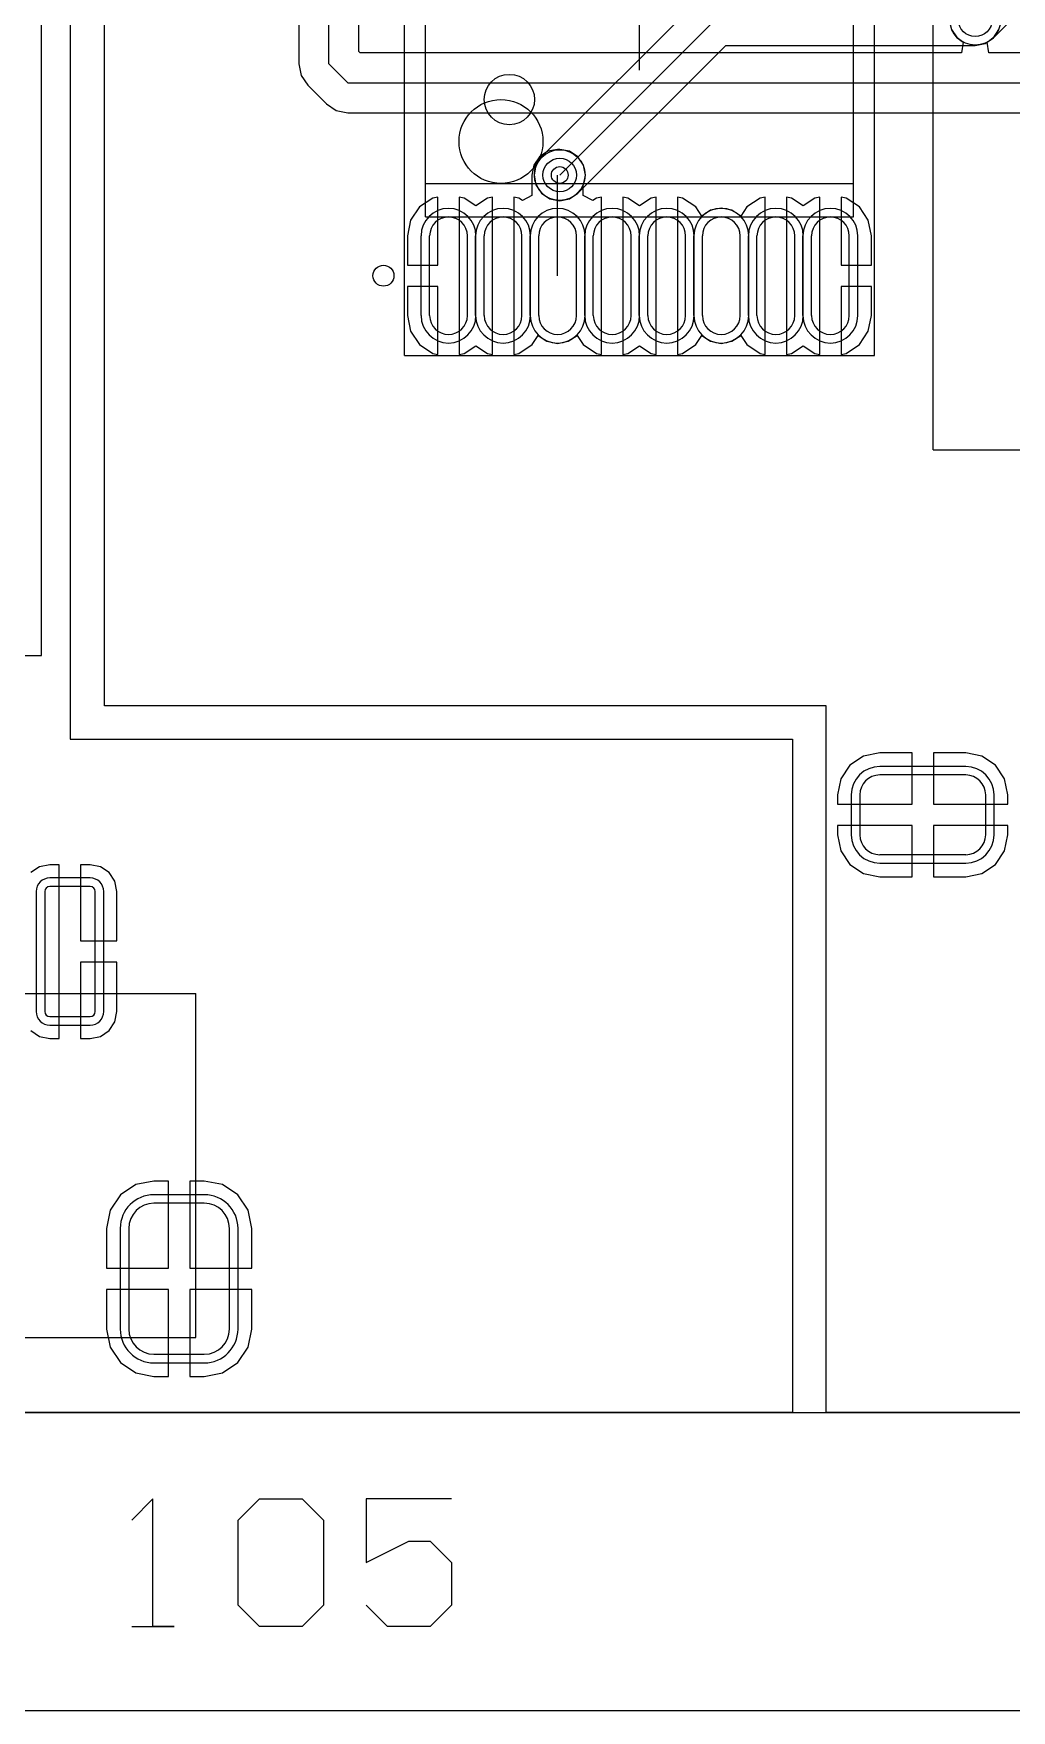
# Model space of a CAD drawing. Header units: millimetres. Extents: x 33 to 142, y 42 to 97.
# Drawn here: x 87.36 to 99.01, y 42.82 to 62.81 of the extents above; entities that cross this region are included whole.
import ezdxf

# ---------------------------------------------------------------- set-up
doc = ezdxf.new("R2010")
doc.units = ezdxf.units.MM
for name, color, linetype in [('BottomLayer', 5, 'Continuous'), ('BottomOverlay', 54, 'Continuous'), ('BottomSolder', 6, 'Continuous'), ('Mechanical13', 56, 'Continuous'), ('Mechanical15', 56, 'Continuous'), ('MultiLayer', 9, 'Continuous'), ('TopLayer', 1, 'Continuous'), ('TopOverlay', 2, 'Continuous'), ('TopPaste', 8, 'Continuous'), ('TopSolder', 216, 'Continuous'), ('ViaHoleLayer', 16, 'Continuous')]:
    doc.layers.add(name, color=color, linetype=linetype)

msp = doc.modelspace()

# ---------------------------------------------------------------- linework, layer by layer
at = {"layer": 'BottomLayer'}
for p, q in [((87.792, 65.6), (87.792, 54.4)), ((87.792, 65.6), (87.792, 54.4)), ((88.2, 54.8), (88.2, 65.2)), ((88.2, 54.8), (88.2, 65.2)), ((95.259, 63.191), (93.409, 61.341)), ((93.625, 61.125), (95.475, 62.975)), ((98.692, 62.692), (98.791, 62.759)), ((98.791, 62.759), (98.858, 62.858)), ((93.841, 60.909), (95.602, 62.669)), ((95.602, 62.669), (98.575, 62.669)), ((98.575, 62.669), (98.692, 62.692)), ((93.342, 61.242), (93.319, 61.125)), ((93.409, 61.341), (93.342, 61.242)), ((93.319, 61.125), (93.342, 61.008)), ((93.342, 61.008), (93.409, 60.909)), ((93.409, 60.909), (93.508, 60.842)), ((93.508, 60.842), (93.625, 60.819)), ((93.625, 60.819), (93.742, 60.842)), ((93.742, 60.842), (93.841, 60.909)), ((96.8, 54.8), (88.2, 54.8)), ((96.8, 54.8), (88.2, 54.8)), ((96.8, 46.375), (96.8, 54.8)), ((96.8, 46.375), (96.8, 54.8)), ((87.792, 54.4), (96.4, 54.4)), ((87.792, 54.4), (96.4, 54.4)), ((96.4, 54.4), (96.4, 46.375)), ((96.4, 54.4), (96.4, 46.375)), ((96.4, 46.375), (39.275, 46.375)), ((96.4, 46.375), (96.8, 46.375)), ((142.075, 46.375), (96.8, 46.375))]:
    msp.add_line(p, q, dxfattribs=at)
for centre in [(98.575, 62.975), (93.625, 61.125)]:
    msp.add_circle(centre, 0.2, dxfattribs=at)
at = {"layer": 'BottomOverlay'}
for p, q in [((88.779, 45.349), (88.525, 45.095)), ((88.779, 43.825), (88.779, 45.349)), ((89.795, 45.095), (90.049, 45.349)), ((90.049, 45.349), (90.556, 45.349)), ((90.556, 45.349), (90.81, 45.095)), ((92.334, 45.349), (91.318, 45.349)), ((91.318, 45.349), (91.318, 44.587)), ((89.795, 44.079), (89.795, 45.095)), ((90.81, 45.095), (90.81, 44.079)), ((91.318, 44.587), (91.826, 44.841)), ((91.826, 44.841), (92.08, 44.841)), ((92.08, 44.841), (92.334, 44.587)), ((92.334, 44.587), (92.334, 44.079)), ((90.049, 43.825), (89.795, 44.079)), ((90.81, 44.079), (90.556, 43.825)), ((91.572, 43.825), (91.318, 44.079)), ((92.334, 44.079), (92.08, 43.825)), ((88.525, 43.825), (89.033, 43.825)), ((89.033, 43.825), (88.779, 43.825)), ((90.556, 43.825), (90.049, 43.825)), ((92.08, 43.825), (91.572, 43.825)), ((39.15, 42.825), (142.225, 42.825))]:
    msp.add_line(p, q, dxfattribs=at)
at = {"layer": 'BottomSolder'}
for centre in [(98.575, 62.975), (93.625, 61.125)]:
    msp.add_circle(centre, 0.302, dxfattribs=at)
at = {"layer": 'Mechanical13'}
for p, q in [((92.025, 60.625), (92.025, 65.125)), ((97.125, 60.625), (97.125, 65.125)), ((92.025, 60.625), (97.125, 60.625))]:
    msp.add_line(p, q, dxfattribs=at)
msp.add_circle((92.925, 61.525), 0.5, dxfattribs=at)
at = {"layer": 'Mechanical15'}
for p, q in [((87.45, 55.4), (87.45, 67.25)), ((91.775, 58.975), (91.775, 66.775)), ((97.375, 58.975), (97.375, 66.775)), ((98.075, 57.85), (98.075, 66.95)), ((94.575, 62.375), (94.575, 63.375)), ((91.775, 58.975), (97.375, 58.975)), ((98.075, 57.85), (104.375, 57.85)), ((71.35, 55.4), (87.45, 55.4))]:
    msp.add_line(p, q, dxfattribs=at)
at = {"layer": 'MultiLayer'}
for centre in [(98.575, 62.975), (93.625, 61.125)]:
    msp.add_circle(centre, 0.2, dxfattribs=at)
at = {"layer": 'TopLayer'}
for p, q in [((87.792, 65.6), (87.792, 54.4)), ((87.792, 65.6), (87.792, 54.4)), ((88.2, 54.8), (88.2, 65.2)), ((88.2, 62.6), (88.2, 65.2)), ((90.875, 62.45), (90.875, 63.925)), ((98.791, 62.759), (99.939, 63.906)), ((90.518, 63.117), (90.518, 62.45)), ((91.232, 62.598), (91.232, 63.117)), ((98.292, 62.858), (98.359, 62.759)), ((98.359, 62.759), (98.433, 62.709)), ((98.717, 62.709), (98.791, 62.759)), ((88.2, 54.8), (88.2, 62.6)), ((91.248, 62.582), (91.232, 62.598)), ((98.412, 62.582), (91.248, 62.582)), ((98.433, 62.709), (98.412, 62.582)), ((98.412, 62.582), (98.412, 62.582)), ((98.738, 62.582), (98.717, 62.709)), ((100.8, 62.582), (98.738, 62.582)), ((98.738, 62.582), (98.738, 62.582)), ((90.518, 62.45), (90.545, 62.313)), ((90.875, 62.45), (91.1, 62.225)), ((90.545, 62.313), (90.623, 62.198)), ((90.623, 62.198), (90.848, 61.973)), ((91.1, 62.225), (100.8, 62.225)), ((90.848, 61.973), (90.963, 61.895)), ((90.963, 61.895), (91.1, 61.868)), ((91.1, 61.868), (100.652, 61.868)), ((93.483, 61.408), (93.384, 61.341)), ((93.6, 61.431), (93.483, 61.408)), ((93.612, 61.428), (93.6, 61.431)), ((93.625, 61.431), (93.612, 61.428)), ((93.742, 61.408), (93.625, 61.431)), ((93.841, 61.341), (93.742, 61.408)), ((93.317, 61.242), (93.294, 61.125)), ((93.384, 61.341), (93.317, 61.242)), ((93.908, 61.242), (93.841, 61.341)), ((93.931, 61.125), (93.908, 61.242)), ((93.294, 61.125), (93.294, 60.881)), ((93.6, 59.925), (93.6, 61.125)), ((93.906, 61.005), (93.908, 61.008)), ((93.906, 60.881), (93.906, 61.005)), ((93.908, 61.008), (93.931, 61.125)), ((92.113, 60.851), (91.955, 60.745)), ((92.173, 60.863), (92.113, 60.851)), ((92.173, 60.052), (92.173, 60.863)), ((92.487, 60.851), (92.427, 60.863)), ((92.427, 60.863), (92.427, 59.925)), ((92.625, 60.759), (92.487, 60.851)), ((92.763, 60.851), (92.625, 60.759)), ((92.823, 60.863), (92.763, 60.851)), ((92.823, 59.925), (92.823, 60.863)), ((93.137, 60.851), (93.077, 60.863)), ((93.077, 60.863), (93.077, 59.925)), ((93.182, 60.821), (93.137, 60.851)), ((93.294, 60.881), (93.182, 60.821)), ((94.018, 60.821), (93.906, 60.881)), ((94.063, 60.851), (94.018, 60.821)), ((94.123, 60.863), (94.063, 60.851)), ((94.123, 59.925), (94.123, 60.863)), ((94.437, 60.851), (94.377, 60.863)), ((94.377, 60.863), (94.377, 59.925)), ((94.575, 60.759), (94.437, 60.851)), ((94.713, 60.851), (94.575, 60.759)), ((94.773, 60.863), (94.713, 60.851)), ((94.773, 59.925), (94.773, 60.863)), ((95.087, 60.851), (95.027, 60.863)), ((95.027, 60.863), (95.027, 59.925)), ((95.245, 60.745), (95.087, 60.851)), ((96.013, 60.851), (95.855, 60.745)), ((96.073, 60.863), (96.013, 60.851)), ((96.073, 59.925), (96.073, 60.863)), ((96.387, 60.851), (96.327, 60.863)), ((96.327, 60.863), (96.327, 59.925)), ((96.525, 60.759), (96.387, 60.851)), ((96.663, 60.851), (96.525, 60.759)), ((96.723, 60.863), (96.663, 60.851)), ((96.723, 59.925), (96.723, 60.863)), ((97.037, 60.851), (96.977, 60.863)), ((96.977, 60.863), (96.977, 60.052)), ((97.195, 60.745), (97.037, 60.851)), ((91.849, 60.587), (91.812, 60.4)), ((91.955, 60.745), (91.849, 60.587)), ((95.318, 60.636), (95.245, 60.745)), ((95.423, 60.706), (95.318, 60.636)), ((95.55, 60.731), (95.423, 60.706)), ((95.677, 60.706), (95.55, 60.731)), ((95.782, 60.636), (95.677, 60.706)), ((95.855, 60.745), (95.782, 60.636)), ((97.301, 60.587), (97.195, 60.745)), ((97.338, 60.4), (97.301, 60.587)), ((91.812, 60.4), (91.812, 60.052)), ((92.075, 59.45), (92.075, 60.4)), ((92.525, 59.45), (92.525, 60.4)), ((92.725, 59.45), (92.725, 60.4)), ((93.175, 59.45), (93.175, 60.4)), ((93.375, 59.45), (93.375, 60.4)), ((93.825, 59.45), (93.825, 60.4)), ((94.025, 59.45), (94.025, 60.4)), ((94.475, 59.45), (94.475, 60.4)), ((94.675, 59.45), (94.675, 60.4)), ((95.125, 59.45), (95.125, 60.4)), ((95.325, 59.45), (95.325, 60.4)), ((95.775, 59.45), (95.775, 60.4)), ((95.975, 59.45), (95.975, 60.4)), ((96.425, 59.45), (96.425, 60.4)), ((96.625, 59.45), (96.625, 60.4)), ((97.075, 59.45), (97.075, 60.4)), ((97.338, 60.052), (97.338, 60.4)), ((91.812, 60.052), (92.173, 60.052)), ((96.977, 60.052), (97.338, 60.052)), ((92.173, 59.798), (91.812, 59.798)), ((91.812, 59.798), (91.812, 59.45)), ((92.173, 58.987), (92.173, 59.798)), ((92.427, 59.925), (92.427, 58.987)), ((92.823, 58.987), (92.823, 59.925)), ((93.077, 59.925), (93.077, 58.987)), ((94.123, 58.987), (94.123, 59.925)), ((94.377, 59.925), (94.377, 58.987)), ((94.773, 58.987), (94.773, 59.925)), ((95.027, 59.925), (95.027, 58.987)), ((96.073, 58.987), (96.073, 59.925)), ((96.327, 59.925), (96.327, 58.987)), ((96.723, 58.987), (96.723, 59.925)), ((97.338, 59.798), (96.977, 59.798)), ((96.977, 59.798), (96.977, 58.987)), ((97.338, 59.45), (97.338, 59.798)), ((91.812, 59.45), (91.849, 59.263)), ((97.301, 59.263), (97.338, 59.45)), ((91.849, 59.263), (91.955, 59.105)), ((93.295, 59.105), (93.368, 59.214)), ((93.368, 59.214), (93.473, 59.144)), ((93.727, 59.144), (93.832, 59.214)), ((93.832, 59.214), (93.905, 59.105)), ((95.245, 59.105), (95.318, 59.214)), ((95.318, 59.214), (95.423, 59.144)), ((95.677, 59.144), (95.782, 59.214)), ((95.782, 59.214), (95.855, 59.105)), ((97.195, 59.105), (97.301, 59.263)), ((91.955, 59.105), (92.113, 58.999)), ((92.113, 58.999), (92.173, 58.987)), ((92.427, 58.987), (92.487, 58.999)), ((92.487, 58.999), (92.625, 59.091)), ((92.625, 59.091), (92.763, 58.999)), ((92.763, 58.999), (92.823, 58.987)), ((93.077, 58.987), (93.137, 58.999)), ((93.137, 58.999), (93.295, 59.105)), ((93.473, 59.144), (93.6, 59.119)), ((93.6, 59.119), (93.727, 59.144)), ((93.905, 59.105), (94.063, 58.999)), ((94.063, 58.999), (94.123, 58.987)), ((94.377, 58.987), (94.437, 58.999)), ((94.437, 58.999), (94.575, 59.091)), ((94.575, 59.091), (94.713, 58.999)), ((94.713, 58.999), (94.773, 58.987)), ((95.027, 58.987), (95.087, 58.999)), ((95.087, 58.999), (95.245, 59.105)), ((95.423, 59.144), (95.55, 59.119)), ((95.55, 59.119), (95.677, 59.144)), ((95.855, 59.105), (96.013, 58.999)), ((96.013, 58.999), (96.073, 58.987)), ((96.327, 58.987), (96.387, 58.999)), ((96.387, 58.999), (96.525, 59.091)), ((96.525, 59.091), (96.663, 58.999)), ((96.663, 58.999), (96.723, 58.987)), ((96.977, 58.987), (97.037, 58.999)), ((97.037, 58.999), (97.195, 59.105)), ((96.8, 54.8), (88.2, 54.8)), ((96.8, 54.8), (88.2, 54.8)), ((96.8, 46.375), (96.8, 54.8)), ((96.8, 46.375), (96.8, 54.8)), ((87.792, 54.4), (96.4, 54.4)), ((87.792, 54.4), (96.4, 54.4)), ((96.4, 54.4), (96.4, 46.375)), ((96.4, 54.4), (96.4, 46.375)), ((97.246, 54.2), (97.083, 54.092)), ((97.438, 54.239), (97.246, 54.2)), ((97.823, 54.239), (97.438, 54.239)), ((97.823, 53.627), (97.823, 54.239)), ((98.462, 54.239), (98.077, 54.239)), ((98.077, 54.239), (98.077, 53.627)), ((98.654, 54.2), (98.462, 54.239)), ((98.817, 54.092), (98.654, 54.2)), ((97.083, 54.092), (96.975, 53.929)), ((98.462, 53.975), (97.438, 53.975)), ((98.925, 53.929), (98.817, 54.092)), ((96.975, 53.929), (96.936, 53.737)), ((98.964, 53.737), (98.925, 53.929)), ((96.936, 53.737), (96.936, 53.627)), ((96.936, 53.627), (97.823, 53.627)), ((97.2, 53.737), (97.2, 53.262)), ((98.077, 53.627), (98.964, 53.627)), ((98.7, 53.262), (98.7, 53.737)), ((98.964, 53.627), (98.964, 53.737)), ((97.823, 53.373), (96.936, 53.373)), ((96.936, 53.373), (96.936, 53.262)), ((97.823, 52.761), (97.823, 53.373)), ((98.964, 53.373), (98.077, 53.373)), ((98.077, 53.373), (98.077, 52.761)), ((98.964, 53.262), (98.964, 53.373)), ((96.936, 53.262), (96.975, 53.071)), ((98.925, 53.071), (98.964, 53.262)), ((96.975, 53.071), (97.083, 52.908)), ((97.438, 53.025), (98.462, 53.025)), ((98.817, 52.908), (98.925, 53.071)), ((87.427, 52.881), (87.324, 52.811)), ((87.55, 52.905), (87.427, 52.881)), ((87.663, 52.905), (87.55, 52.905)), ((87.663, 51.87), (87.663, 52.905)), ((88.03, 52.905), (87.917, 52.905)), ((87.917, 52.905), (87.917, 51.997)), ((88.153, 52.881), (88.03, 52.905)), ((88.256, 52.811), (88.153, 52.881)), ((88.326, 52.708), (88.256, 52.811)), ((97.083, 52.908), (97.246, 52.8)), ((97.246, 52.8), (97.438, 52.761)), ((98.462, 52.761), (98.654, 52.8)), ((98.654, 52.8), (98.817, 52.908)), ((87.49, 52.585), (87.49, 51.155)), ((88.03, 52.645), (87.55, 52.645)), ((88.09, 51.155), (88.09, 52.585)), ((88.35, 52.585), (88.326, 52.708)), ((88.35, 51.997), (88.35, 52.585)), ((97.438, 52.761), (97.823, 52.761)), ((98.077, 52.761), (98.462, 52.761)), ((87.917, 51.997), (88.35, 51.997)), ((87.663, 50.835), (87.663, 51.87)), ((88.35, 51.743), (87.917, 51.743)), ((87.917, 51.743), (87.917, 50.835)), ((88.35, 51.155), (88.35, 51.743)), ((87.55, 51.095), (88.03, 51.095)), ((88.256, 50.929), (88.326, 51.032)), ((88.326, 51.032), (88.35, 51.155)), ((87.324, 50.929), (87.427, 50.859)), ((87.427, 50.859), (87.55, 50.835)), ((87.55, 50.835), (87.663, 50.835)), ((87.917, 50.835), (88.03, 50.835)), ((88.03, 50.835), (88.153, 50.859)), ((88.153, 50.859), (88.256, 50.929)), ((88.391, 48.969), (88.268, 48.786)), ((88.574, 49.092), (88.391, 48.969)), ((88.79, 49.135), (88.574, 49.092)), ((88.963, 49.135), (88.79, 49.135)), ((88.963, 48.097), (88.963, 49.135)), ((89.39, 49.135), (89.217, 49.135)), ((89.217, 49.135), (89.217, 48.097)), ((89.606, 49.092), (89.39, 49.135)), ((89.789, 48.969), (89.606, 49.092)), ((89.912, 48.786), (89.789, 48.969)), ((88.268, 48.786), (88.225, 48.57)), ((89.39, 48.87), (88.79, 48.87)), ((89.955, 48.57), (89.912, 48.786)), ((88.225, 48.57), (88.225, 48.097)), ((88.49, 48.57), (88.49, 47.37)), ((89.69, 47.37), (89.69, 48.57)), ((89.955, 48.097), (89.955, 48.57)), ((88.225, 48.097), (88.963, 48.097)), ((89.217, 48.097), (89.955, 48.097)), ((88.963, 47.843), (88.225, 47.843)), ((88.225, 47.843), (88.225, 47.37)), ((88.963, 46.805), (88.963, 47.843)), ((89.955, 47.843), (89.217, 47.843)), ((89.217, 47.843), (89.217, 46.805)), ((89.955, 47.37), (89.955, 47.843)), ((88.225, 47.37), (88.268, 47.154)), ((89.912, 47.154), (89.955, 47.37)), ((88.268, 47.154), (88.391, 46.971)), ((88.391, 46.971), (88.574, 46.848)), ((88.79, 47.07), (89.39, 47.07)), ((89.606, 46.848), (89.789, 46.971)), ((89.789, 46.971), (89.912, 47.154)), ((88.574, 46.848), (88.79, 46.805)), ((88.79, 46.805), (88.963, 46.805)), ((89.217, 46.805), (89.39, 46.805)), ((89.39, 46.805), (89.606, 46.848)), ((96.4, 46.375), (39.506, 46.375)), ((96.4, 46.375), (96.8, 46.375)), ((110.8, 46.375), (96.8, 46.375))]:
    msp.add_line(p, q, dxfattribs=at)
for centre in [(98.575, 62.975), (93.625, 61.125)]:
    msp.add_circle(centre, 0.2, dxfattribs=at)
for centre, radius, start, end in [((92.3, 60.4), 0.225, 0, 180), ((92.95, 60.4), 0.225, 0, 180), ((93.6, 60.4), 0.225, 0, 180), ((94.25, 60.4), 0.225, 0, 180), ((94.9, 60.4), 0.225, 0, 180), ((95.55, 60.4), 0.225, 0, 180), ((96.2, 60.4), 0.225, 0, 180), ((96.85, 60.4), 0.225, 0, 180), ((92.3, 59.45), 0.225, 180, 0), ((92.95, 59.45), 0.225, 180, 0), ((93.6, 59.45), 0.225, 180, 0), ((94.25, 59.45), 0.225, 180, 0), ((94.9, 59.45), 0.225, 180, 0), ((95.55, 59.45), 0.225, 180, 0), ((96.2, 59.45), 0.225, 180, 0), ((96.85, 59.45), 0.225, 180, 0), ((97.438, 53.737), 0.238, 90, 180), ((98.462, 53.737), 0.238, 0, 90), ((97.438, 53.262), 0.238, 180, 270), ((98.462, 53.262), 0.238, 270, 0), ((87.55, 52.585), 0.06, 90, 180), ((88.03, 52.585), 0.06, 0, 90), ((87.55, 51.155), 0.06, 180, 270), ((88.03, 51.155), 0.06, 270, 0), ((88.79, 48.57), 0.3, 90, 180), ((89.39, 48.57), 0.3, 0, 90), ((88.79, 47.37), 0.3, 180, 270), ((89.39, 47.37), 0.3, 270, 0)]:
    msp.add_arc(centre, radius, start, end, dxfattribs=at)
at = {"layer": 'TopOverlay'}
for p, q in [((92.025, 61.025), (92.025, 64.725)), ((97.125, 61.025), (97.125, 64.725)), ((92.025, 61.025), (97.125, 61.025)), ((77.29, 51.37), (89.29, 51.37)), ((89.29, 47.27), (89.29, 51.37)), ((77.29, 47.27), (89.29, 47.27)), ((87.79, 47.27), (89.29, 47.27)), ((39.3, 46.375), (142.075, 46.375))]:
    msp.add_line(p, q, dxfattribs=at)
for centre, radius in [((93.025, 62.025), 0.3), ((91.525, 59.925), 0.125)]:
    msp.add_circle(centre, radius, dxfattribs=at)
at = {"layer": 'TopPaste'}
for p, q in [((92.075, 59.45), (92.075, 60.4)), ((92.525, 59.45), (92.525, 60.4)), ((92.725, 59.45), (92.725, 60.4)), ((93.175, 59.45), (93.175, 60.4)), ((93.375, 59.45), (93.375, 60.4)), ((93.825, 59.45), (93.825, 60.4)), ((94.025, 59.45), (94.025, 60.4)), ((94.475, 59.45), (94.475, 60.4)), ((94.675, 59.45), (94.675, 60.4)), ((95.125, 59.45), (95.125, 60.4)), ((95.325, 59.45), (95.325, 60.4)), ((95.775, 59.45), (95.775, 60.4)), ((95.975, 59.45), (95.975, 60.4)), ((96.425, 59.45), (96.425, 60.4)), ((96.625, 59.45), (96.625, 60.4)), ((97.075, 59.45), (97.075, 60.4)), ((98.462, 53.975), (97.438, 53.975)), ((97.2, 53.737), (97.2, 53.262)), ((98.7, 53.262), (98.7, 53.737)), ((97.438, 53.025), (98.462, 53.025)), ((87.49, 52.585), (87.49, 51.155)), ((88.03, 52.645), (87.55, 52.645)), ((88.09, 51.155), (88.09, 52.585)), ((87.55, 51.095), (88.03, 51.095)), ((89.39, 48.87), (88.79, 48.87)), ((88.49, 48.57), (88.49, 47.37)), ((89.69, 47.37), (89.69, 48.57)), ((88.79, 47.07), (89.39, 47.07))]:
    msp.add_line(p, q, dxfattribs=at)
for centre, radius, start, end in [((92.3, 60.4), 0.225, 0, 180), ((92.95, 60.4), 0.225, 0, 180), ((93.6, 60.4), 0.225, 0, 180), ((94.25, 60.4), 0.225, 0, 180), ((94.9, 60.4), 0.225, 0, 180), ((95.55, 60.4), 0.225, 0, 180), ((96.2, 60.4), 0.225, 0, 180), ((96.85, 60.4), 0.225, 0, 180), ((92.3, 59.45), 0.225, 180, 0), ((92.95, 59.45), 0.225, 180, 0), ((93.6, 59.45), 0.225, 180, 0), ((94.25, 59.45), 0.225, 180, 0), ((94.9, 59.45), 0.225, 180, 0), ((95.55, 59.45), 0.225, 180, 0), ((96.2, 59.45), 0.225, 180, 0), ((96.85, 59.45), 0.225, 180, 0), ((97.438, 53.737), 0.238, 90, 180), ((98.462, 53.737), 0.238, 0, 90), ((97.438, 53.262), 0.238, 180, 270), ((98.462, 53.262), 0.238, 270, 0), ((87.55, 52.585), 0.06, 90, 180), ((88.03, 52.585), 0.06, 0, 90), ((87.55, 51.155), 0.06, 180, 270), ((88.03, 51.155), 0.06, 270, 0), ((88.79, 48.57), 0.3, 90, 180), ((89.39, 48.57), 0.3, 0, 90), ((88.79, 47.37), 0.3, 180, 270), ((89.39, 47.37), 0.3, 270, 0)]:
    msp.add_arc(centre, radius, start, end, dxfattribs=at)
at = {"layer": 'TopSolder'}
for p, q in [((91.973, 59.45), (91.973, 60.4)), ((92.623, 59.45), (92.623, 60.4)), ((92.627, 59.45), (92.627, 60.4)), ((93.273, 59.45), (93.273, 60.4)), ((93.277, 59.45), (93.277, 60.4)), ((93.923, 59.45), (93.923, 60.4)), ((93.927, 59.45), (93.927, 60.4)), ((94.573, 59.45), (94.573, 60.4)), ((94.577, 59.45), (94.577, 60.4)), ((95.223, 59.45), (95.223, 60.4)), ((95.227, 59.45), (95.227, 60.4)), ((95.873, 59.45), (95.873, 60.4)), ((95.877, 59.45), (95.877, 60.4)), ((96.523, 59.45), (96.523, 60.4)), ((96.527, 59.45), (96.527, 60.4)), ((97.177, 59.45), (97.177, 60.4)), ((98.462, 54.077), (97.438, 54.077)), ((97.098, 53.737), (97.098, 53.262)), ((98.802, 53.262), (98.802, 53.737)), ((97.438, 52.923), (98.462, 52.923)), ((87.388, 52.585), (87.388, 51.155)), ((88.03, 52.747), (87.55, 52.747)), ((88.192, 51.155), (88.192, 52.585)), ((87.55, 50.993), (88.03, 50.993)), ((89.39, 48.972), (88.79, 48.972)), ((88.388, 48.57), (88.388, 47.37)), ((89.792, 47.37), (89.792, 48.57)), ((88.79, 46.968), (89.39, 46.968))]:
    msp.add_line(p, q, dxfattribs=at)
for centre in [(98.575, 62.975), (93.625, 61.125)]:
    msp.add_circle(centre, 0.302, dxfattribs=at)
for centre, radius, start, end in [((92.3, 60.4), 0.327, 0, 180), ((92.95, 60.4), 0.327, 0, 180), ((93.6, 60.4), 0.327, 0, 180), ((94.25, 60.4), 0.327, 0, 180), ((94.9, 60.4), 0.327, 0, 180), ((95.55, 60.4), 0.327, 0, 180), ((96.2, 60.4), 0.327, 0, 180), ((96.85, 60.4), 0.327, 0, 180), ((92.3, 59.45), 0.327, 180, 0), ((92.95, 59.45), 0.327, 180, 0), ((93.6, 59.45), 0.327, 180, 0), ((94.25, 59.45), 0.327, 180, 0), ((94.9, 59.45), 0.327, 180, 0), ((95.55, 59.45), 0.327, 180, 0), ((96.2, 59.45), 0.327, 180, 0), ((96.85, 59.45), 0.327, 180, 0), ((97.438, 53.737), 0.339, 90, 180), ((98.462, 53.737), 0.339, 0, 90), ((97.438, 53.262), 0.339, 180, 270), ((98.462, 53.262), 0.339, 270, 0), ((87.55, 52.585), 0.162, 90, 180), ((88.03, 52.585), 0.162, 0, 90), ((87.55, 51.155), 0.162, 180, 270), ((88.03, 51.155), 0.162, 270, 0), ((88.79, 48.57), 0.402, 90, 180), ((89.39, 48.57), 0.402, 0, 90), ((88.79, 47.37), 0.402, 180, 270), ((89.39, 47.37), 0.402, 270, 0)]:
    msp.add_arc(centre, radius, start, end, dxfattribs=at)
at = {"layer": 'ViaHoleLayer'}
msp.add_circle((93.625, 61.125), 0.1, dxfattribs=at)

doc.saveas('drawing.dxf')
